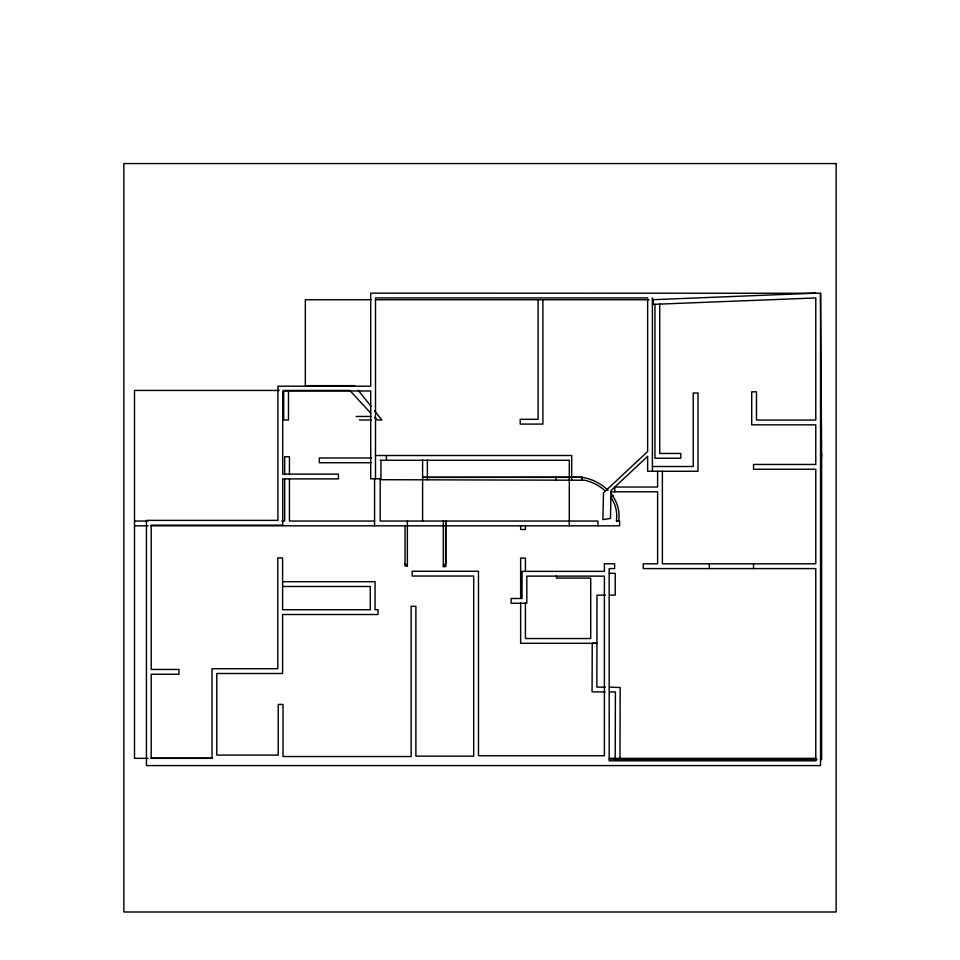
<?xml version="1.0" encoding="UTF-8"?>
<svg xmlns="http://www.w3.org/2000/svg" width="960" height="960" viewBox="0 0 960 960"><rect width="100%" height="100%" fill="white"/><g stroke="black" fill="none" stroke-linecap="round" stroke-linejoin="round"><path stroke-width="1.44" d="M615.204 759.336L615.396 691.932L609.564 691.92M817.152 759.672L619.968 759.672L620.16 687.504L609.696 687.144M820.536 469.416L821.628 454.356L820.536 293.256L370.716 293.16L370.716 386.196L277.932 386.196L277.932 520.38L146.436 520.38L146.436 765.588L820.536 765.588L820.536 293.256M427.356 477.36L581.88 477.216L581.88 479.7M443.316 565.956L445.656 563.616L445.656 521.04M610.98 497.1L612.792 495.624A48.324 48.324 0 0 0 610.872 493.272M612.768 495.636L615.732 501.288A33.456 33.456 0 0 1 618.66 520.92L616.392 520.632M652.404 471.276L652.404 297.936L653.052 304.368L815.772 297.936L815.772 420.06L756.48 420.06L756.48 391.824L751.716 391.824L751.716 424.824L815.772 424.824L815.772 464.46L753.552 464.46L753.552 469.224L815.772 469.224L815.772 563.808L662.376 563.808L662.376 471.276M427.368 477.216L422.604 477.36L569.988 477.36M370.992 299.748L305.328 299.748L305.328 385.668L354.576 385.668M375.468 299.748L648.984 299.748M279.228 390.444L134.508 390.444L134.508 758.34L147.996 758.34M356.136 416.472L370.908 416.484M359.376 419.976L371.184 419.988M820.536 454.356L821.628 454.356L821.628 759.672L820.536 759.672M375.492 455.52L571.704 455.52L571.704 479.7M371.304 457.98L319.332 457.98L319.332 462.744L371.004 462.744M380.208 460.284L569.304 460.284L569.304 525.816M652.404 466.5L693.24 466.5L693.24 393L698.016 393L698.016 471.276L647.64 471.276L647.64 456.324L611.064 490.524L610.464 518.436L602.892 519.6L603.48 492.828L647.64 451.56L647.64 297.936L375.492 297.936L375.492 478.788M608.1 490.344A48.324 48.324 0 0 0 582.336 477.36L571.56 477.216M380.208 479.7L584.784 480.228A45.984 45.984 0 0 1 605.064 490.716M611.028 491.808L657.612 491.808L657.612 563.808L643.26 563.808L643.26 568.584L815.772 568.584L815.772 760.812L609.18 760.812L609.18 568.584L614.64 568.584L614.64 563.808L604.404 563.808L604.404 571.368L522.048 571.368L522.048 598.5L511.116 598.5L511.116 603.264L526.824 603.264L526.824 576.132L604.404 576.132L604.404 755.748L478.476 755.748L478.476 571.272L412.176 571.272L412.176 576.036L473.7 576.036L473.7 756.144L415.884 756.144L415.884 606.312L411.12 606.312L411.12 756.54L283.008 756.54L283.008 704.46L278.232 704.46L278.232 755.1L216.792 755.1L216.792 673.5L282.588 673.5L282.588 614.508L378.06 614.508L378.06 609.732L375.06 609.732L375.06 581.7L282.588 581.7M134.508 521.04L147.888 521.04M281.712 521.04L284.676 521.04L284.676 479.172M374.58 521.04L289.452 521.04L289.452 479.172M134.508 525.816L147.924 525.816M150.912 525.816L619.644 525.816L619.644 521.04L616.596 521.04L616.608 518.856A31.14 31.14 0 0 0 613.668 502.284L610.764 496.68M407.364 521.04L407.364 565.956L405.024 565.956L405.024 525.816M609.324 573.324L615.204 573.324L615.204 595.14L609.6 595.14M282.588 586.476L370.284 586.476L370.284 609.732L282.588 609.732L282.588 557.904L277.812 557.904L277.812 668.724L212.016 668.724L212.016 758.184L151.212 758.184L151.212 674.244L178.992 674.244L178.992 669.468L151.212 669.468L151.212 525.156L282.708 525.156L282.708 478.896L338.424 478.896L338.424 474.12L282.708 474.12L282.708 390.972L370.716 390.972L370.716 478.788L380.952 478.788L380.952 460.284M605.4 595.14L596.988 595.14L596.868 687.108L605.424 687.132M150.984 758.34L212.436 758.34M609.612 758.34L816.048 758.34M605.196 691.908L592.08 691.872L592.224 643.296L596.988 643.308L520.644 643.296L520.644 602.94M609.264 758.916L619.968 759.672M405.024 563.616L407.364 565.956M370.848 413.22L349.812 390.444L283.704 390.444L283.704 419.964L288.48 419.964L288.48 390.444M374.664 417.36L377.1 419.988L381.864 419.988L374.592 410.832M358.212 390.252L370.956 406.26M815.772 293.16L653.052 299.688L653.052 304.368M753.552 563.808L753.552 568.584M709.344 563.808L709.344 568.584M659.736 304.104L659.736 453.456L680.808 453.456L680.808 458.232L654.96 458.232L654.96 304.296M657.612 471.276L657.612 487.032L614.784 487.032L614.784 491.808M597.924 525.816L597.924 521.04L380.208 521.04L380.208 478.788M582.336 477.36L582.336 479.748M556.428 575.712L556.428 578.1L590.724 578.1L590.724 638.532L525.42 638.532L525.42 602.784M556.092 477.36L556.092 479.7M542.892 299.748L542.892 424.092L520.224 424.092L520.224 419.316L538.116 419.316L538.116 299.748M525.42 525.816L525.42 529.476L520.644 529.476L520.644 525.816M525.42 571.5L525.42 558.096L520.644 558.096L520.644 598.452M445.8 521.04L445.8 566.664L443.316 566.664L443.316 521.04M427.368 459.96L427.368 479.7M422.604 459.912L422.604 521.04M386.412 455.52L386.412 460.284M374.58 478.788L374.58 525.816M289.452 474.684L289.452 456.732L284.676 456.732L284.676 474.684M836.136 163.56L123.864 163.56L123.864 912L836.136 912L836.136 163.56"/></g></svg>
